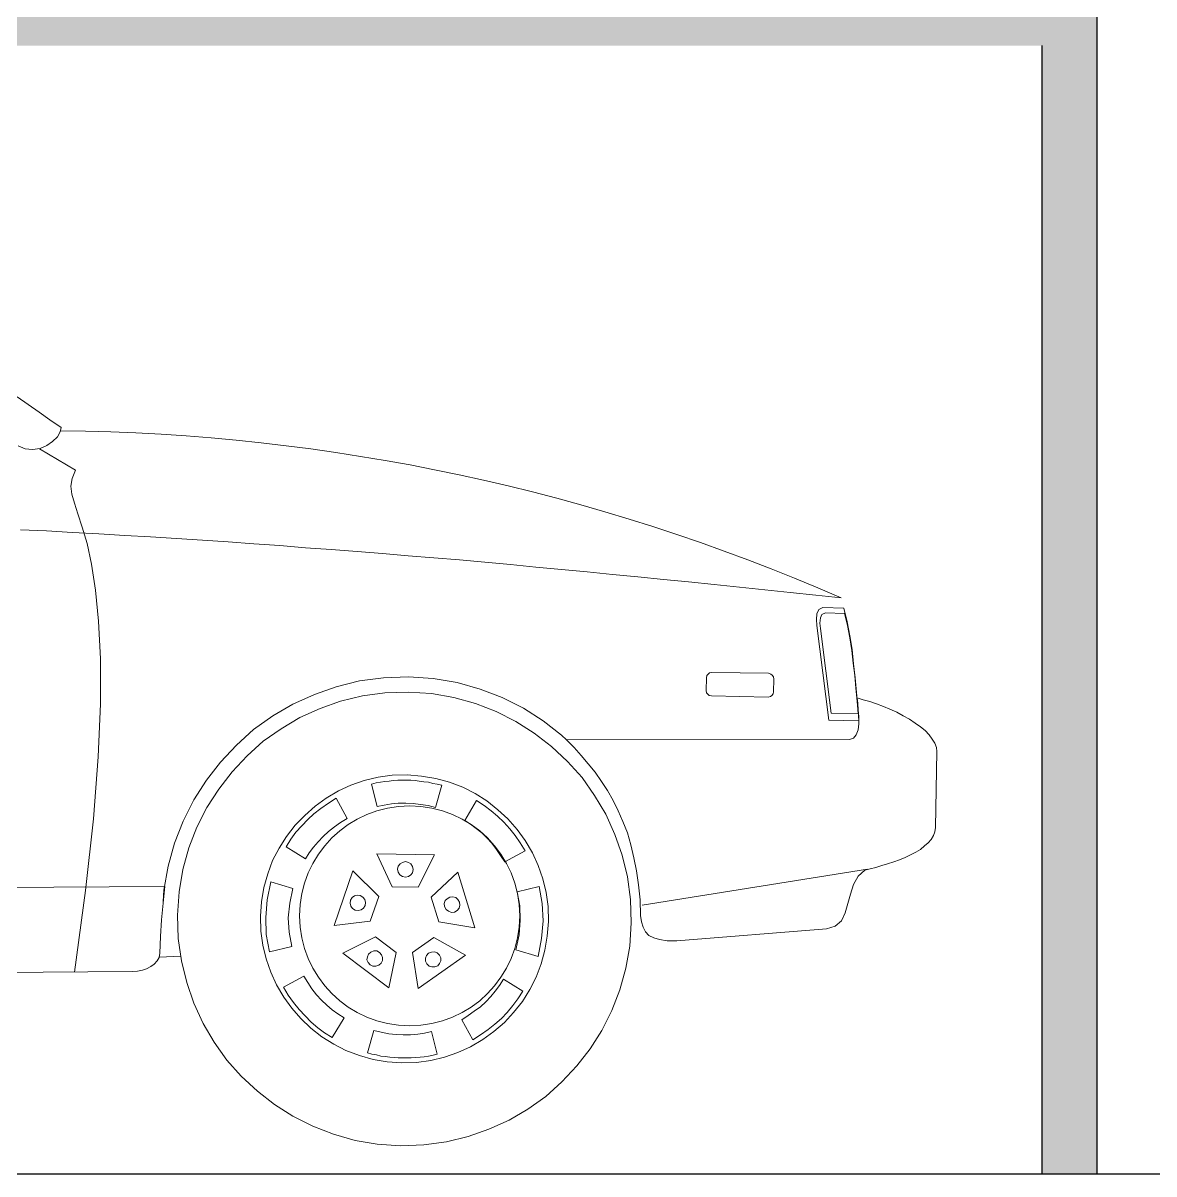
# Model space of a CAD drawing. Header units: metres. Extents: x 29392 to 32022, y 3934 to 33962.
# Drawn here: x 29701.293 to 29703.351, y 4058.189 to 4060.283 of the extents above; entities that cross this region are included whole.
import ezdxf

# ---------------------------------------------------------------- set-up
doc = ezdxf.new("R2010")
doc.units = ezdxf.units.M
doc.layers.add('finiture', color=7, linetype='Continuous', lineweight=20)

msp = doc.modelspace()

# ---------------------------------------------------------------- hatches: boundary and pattern name
at = {"transparency": 16777216}
h = msp.add_hatch(color=256, dxfattribs=at)
h.dxf.hatch_style = 1
h.paths.add_polyline_path([(29703.2467, 4062.2957), (29703.1467, 4062.2957), (29703.1467, 4060.3423), (29697.8355, 4060.3423), (29697.363, 4060.2423), (29703.1467, 4060.2423), (29703.1467, 4058.1888), (29703.2467, 4058.1888)])

# ---------------------------------------------------------------- linework, layer by layer
for p, q in [((29703.2467, 4062.2957), (29703.2467, 4058.1888)), ((29703.2467, 4062.2957), (29703.2467, 4058.1888)), ((29703.1467, 4060.2423), (29703.1467, 4058.1888)), ((29696.9638, 4058.1888), (29704.9496, 4058.1888))]:
    msp.add_line(p, q, dxfattribs=at)
at = {"layer": 'finiture', "transparency": 16777216}
for p, q in [((29701.2824, 4059.603), (29701.3025, 4059.5892)), ((29701.3025, 4059.5892), (29701.3227, 4059.5753)), ((29701.3227, 4059.5753), (29701.3421, 4059.5613)), ((29701.3421, 4059.5613), (29701.3623, 4059.5474)), ((29701.3623, 4059.5474), (29701.3609, 4059.5391)), ((29701.3561, 4059.5301), (29701.347, 4059.5217)), ((29701.3609, 4059.5391), (29701.3561, 4059.5301)), ((29701.297, 4059.5085), (29701.2845, 4059.5141)), ((29701.3102, 4059.5071), (29701.297, 4059.5085)), ((29701.3241, 4059.5092), (29701.3102, 4059.5071)), ((29701.3234, 4059.5085), (29701.3887, 4059.4696)), ((29701.3366, 4059.5148), (29701.3241, 4059.5092)), ((29701.347, 4059.5217), (29701.3366, 4059.5148)), ((29701.3887, 4059.4696), (29701.3825, 4059.4543)), ((29701.3825, 4059.4543), (29701.3804, 4059.4404)), ((29701.3804, 4059.4404), (29701.3818, 4059.4258)), ((29701.3818, 4059.4258), (29701.3866, 4059.4098)), ((29701.3866, 4059.4098), (29701.3929, 4059.3904)), ((29701.3929, 4059.3904), (29701.4005, 4059.3661)), ((29701.2886, 4059.3612), (29701.3359, 4059.3591)), ((29701.3359, 4059.3591), (29701.3832, 4059.3563)), ((29701.4005, 4059.3661), (29701.4096, 4059.3362)), ((29701.3832, 4059.3563), (29701.4311, 4059.3536)), ((29701.4311, 4059.3536), (29701.4784, 4059.3508)), ((29701.4784, 4059.3508), (29701.5249, 4059.348)), ((29701.5249, 4059.348), (29701.5722, 4059.3452)), ((29701.5722, 4059.3452), (29701.6195, 4059.3424)), ((29701.6195, 4059.3424), (29701.6667, 4059.339)), ((29701.6667, 4059.339), (29701.7133, 4059.3355)), ((29701.4096, 4059.3362), (29701.4179, 4059.2986)), ((29701.7133, 4059.3355), (29701.7605, 4059.3327)), ((29701.7605, 4059.3327), (29701.8071, 4059.3285)), ((29701.8071, 4059.3285), (29701.8537, 4059.3251)), ((29701.8537, 4059.3251), (29701.9009, 4059.3216)), ((29701.9009, 4059.3216), (29701.9475, 4059.3181)), ((29701.9475, 4059.3181), (29701.994, 4059.314)), ((29701.4179, 4059.2986), (29701.4249, 4059.2514)), ((29701.994, 4059.314), (29702.0406, 4059.3098)), ((29702.0406, 4059.3098), (29702.0872, 4059.3063)), ((29702.0872, 4059.3063), (29702.1337, 4059.3021)), ((29702.1337, 4059.3021), (29702.1803, 4059.298)), ((29702.1803, 4059.298), (29702.2262, 4059.2931)), ((29702.2262, 4059.2931), (29702.2727, 4059.2889)), ((29702.2727, 4059.2889), (29702.3193, 4059.2847)), ((29702.3193, 4059.2847), (29702.3658, 4059.2799)), ((29702.3658, 4059.2799), (29702.4117, 4059.2757)), ((29702.4117, 4059.2757), (29702.4583, 4059.2709)), ((29702.4583, 4059.2709), (29702.5042, 4059.2667)), ((29702.5042, 4059.2667), (29702.5507, 4059.2618)), ((29702.5507, 4059.2618), (29702.5966, 4059.257)), ((29702.5966, 4059.257), (29702.6431, 4059.2521)), ((29701.4249, 4059.2514), (29701.4304, 4059.1951)), ((29702.6431, 4059.2521), (29702.689, 4059.2472)), ((29702.689, 4059.2472), (29702.7356, 4059.2424)), ((29702.7356, 4059.2424), (29702.7815, 4059.2375)), ((29702.7411, 4059.216), (29702.7377, 4059.2083)), ((29702.7481, 4059.2194), (29702.7411, 4059.216)), ((29702.7863, 4059.2187), (29702.7481, 4059.2194)), ((29702.7926, 4059.1937), (29702.7863, 4059.2187)), ((29701.4304, 4059.1951), (29701.4339, 4059.1263)), ((29702.7377, 4059.2083), (29702.737, 4059.1979)), ((29702.737, 4059.1979), (29702.7377, 4059.1867)), ((29702.7439, 4059.2007), (29702.7432, 4059.1909)), ((29702.7432, 4059.1909), (29702.7439, 4059.1812)), ((29702.7467, 4059.2069), (29702.7439, 4059.2007)), ((29702.753, 4059.2097), (29702.7467, 4059.2069)), ((29702.7877, 4059.209), (29702.753, 4059.2097)), ((29702.7933, 4059.1867), (29702.7877, 4059.209)), ((29702.7974, 4059.168), (29702.7926, 4059.1937)), ((29702.7377, 4059.1867), (29702.7592, 4059.0144)), ((29702.7439, 4059.1812), (29702.7634, 4059.0276)), ((29702.7974, 4059.1645), (29702.7933, 4059.1867)), ((29702.8016, 4059.143), (29702.7974, 4059.168)), ((29702.8009, 4059.1416), (29702.7974, 4059.1645)), ((29702.8037, 4059.1186), (29702.8009, 4059.1416)), ((29702.8044, 4059.1173), (29702.8016, 4059.143)), ((29701.4339, 4059.1263), (29701.4339, 4059.0443)), ((29702.8065, 4059.0957), (29702.8037, 4059.1186)), ((29702.8072, 4059.0915), (29702.8044, 4059.1173)), ((29701.8631, 4059.0756), (29701.9055, 4059.086)), ((29701.9055, 4059.086), (29701.9493, 4059.092)), ((29701.9493, 4059.092), (29701.9945, 4059.0935)), ((29701.9945, 4059.0935), (29702.0397, 4059.0905)), ((29702.0397, 4059.0905), (29702.0828, 4059.0831)), ((29702.5361, 4059.0686), (29702.5368, 4059.0915)), ((29702.5368, 4059.0915), (29702.5375, 4059.0957)), ((29702.5375, 4059.0957), (29702.5396, 4059.0985)), ((29702.5396, 4059.0985), (29702.5424, 4059.1006)), ((29702.5424, 4059.1006), (29702.5465, 4059.1013)), ((29702.5465, 4059.1013), (29702.6494, 4059.0999)), ((29702.6494, 4059.0999), (29702.6536, 4059.0985)), ((29702.6536, 4059.0985), (29702.6564, 4059.0964)), ((29702.6564, 4059.0964), (29702.6584, 4059.0936)), ((29702.6584, 4059.0936), (29702.6591, 4059.0895)), ((29702.6591, 4059.0895), (29702.6584, 4059.0665)), ((29702.8086, 4059.0728), (29702.8065, 4059.0957)), ((29702.8099, 4059.0652), (29702.8072, 4059.0915)), ((29701.8232, 4059.0616), (29701.8631, 4059.0756)), ((29701.9106, 4059.0589), (29701.9516, 4059.0644)), ((29701.9516, 4059.0644), (29701.994, 4059.0658)), ((29701.994, 4059.0658), (29702.0364, 4059.063)), ((29702.0828, 4059.0831), (29702.1251, 4059.0712)), ((29702.1251, 4059.0712), (29702.1651, 4059.0557)), ((29702.5368, 4059.0644), (29702.5361, 4059.0686)), ((29702.5389, 4059.0617), (29702.5368, 4059.0644)), ((29702.6584, 4059.0665), (29702.6578, 4059.0624)), ((29702.8106, 4059.0492), (29702.8086, 4059.0728)), ((29702.812, 4059.0394), (29702.8099, 4059.0652)), ((29701.4339, 4059.0443), (29701.4297, 4058.9477)), ((29701.7476, 4059.0223), (29701.7839, 4059.0438)), ((29701.7839, 4059.0438), (29701.8232, 4059.0616)), ((29701.8335, 4059.036), (29701.871, 4059.0492)), ((29701.871, 4059.0492), (29701.9106, 4059.0589)), ((29702.0364, 4059.063), (29702.0767, 4059.0561)), ((29702.0767, 4059.0561), (29702.1164, 4059.045)), ((29702.1164, 4059.045), (29702.1539, 4059.0304)), ((29702.1651, 4059.0557), (29702.2037, 4059.0363)), ((29702.5417, 4059.0596), (29702.5389, 4059.0617)), ((29702.5459, 4059.0589), (29702.5417, 4059.0596)), ((29702.6487, 4059.0568), (29702.5459, 4059.0589)), ((29702.6529, 4059.0575), (29702.6487, 4059.0568)), ((29702.6556, 4059.0596), (29702.6529, 4059.0575)), ((29702.6578, 4059.0624), (29702.6556, 4059.0596)), ((29702.8106, 4059.0554), (29702.8217, 4059.0519)), ((29702.812, 4059.045), (29702.8106, 4059.0554)), ((29702.8127, 4059.0262), (29702.8106, 4059.0492)), ((29702.8127, 4059.0332), (29702.812, 4059.045)), ((29702.8217, 4059.0519), (29702.8336, 4059.0485)), ((29702.8336, 4059.0485), (29702.8461, 4059.0443)), ((29702.8461, 4059.0443), (29702.8586, 4059.0394)), ((29701.7967, 4059.0193), (29701.8335, 4059.036)), ((29702.1539, 4059.0304), (29702.19, 4059.0123)), ((29702.2037, 4059.0363), (29702.2394, 4059.0133)), ((29702.7634, 4059.0276), (29702.8127, 4059.0262)), ((29702.8141, 4059.0137), (29702.812, 4059.0394)), ((29702.8141, 4059.0207), (29702.8127, 4059.0332)), ((29702.8586, 4059.0394), (29702.8704, 4059.0346)), ((29702.8704, 4059.0346), (29702.8829, 4059.029)), ((29702.8829, 4059.029), (29702.8947, 4059.0228)), ((29702.8947, 4059.0228), (29702.9058, 4059.0165)), ((29701.7127, 4058.9978), (29701.7476, 4059.0223)), ((29701.7626, 4058.9991), (29701.7967, 4059.0193)), ((29702.19, 4059.0123), (29702.2234, 4058.9908)), ((29702.2394, 4059.0133), (29702.2726, 4058.9875)), ((29702.7592, 4059.0144), (29702.8141, 4059.0137)), ((29702.8127, 4058.997), (29702.8141, 4059.0082)), ((29702.8141, 4059.0082), (29702.8141, 4059.0207)), ((29702.9058, 4059.0165), (29702.9163, 4059.0095)), ((29702.9163, 4059.0095), (29702.926, 4059.0026)), ((29702.926, 4059.0026), (29702.9343, 4058.9957)), ((29701.6814, 4058.9694), (29701.7127, 4058.9978)), ((29701.7299, 4058.9762), (29701.7626, 4058.9991)), ((29702.2234, 4058.9908), (29702.2547, 4058.9665)), ((29702.2726, 4058.9875), (29702.2818, 4058.979)), ((29702.7967, 4058.9797), (29702.8044, 4058.9818)), ((29702.8044, 4058.9818), (29702.8092, 4058.988)), ((29702.8092, 4058.988), (29702.8127, 4058.997)), ((29702.9343, 4058.9957), (29702.942, 4058.988)), ((29702.942, 4058.988), (29702.9476, 4058.9804)), ((29701.6526, 4058.9385), (29701.6814, 4058.9694)), ((29701.7008, 4058.9498), (29701.7299, 4058.9762)), ((29702.2547, 4058.9665), (29702.2838, 4058.9394)), ((29702.2818, 4058.979), (29702.7967, 4058.9797)), ((29702.2957, 4058.9651), (29702.2818, 4058.979)), ((29702.3089, 4058.9505), (29702.2957, 4058.9651)), ((29702.9476, 4058.9804), (29702.9524, 4058.9727)), ((29702.9524, 4058.9727), (29702.9552, 4058.9651)), ((29702.9552, 4058.9651), (29702.9559, 4058.9574)), ((29701.4297, 4058.9477), (29701.4214, 4058.8351)), ((29701.6737, 4058.9206), (29701.7008, 4058.9498)), ((29702.2838, 4058.9394), (29702.3103, 4058.9102)), ((29702.3214, 4058.9352), (29702.3089, 4058.9505)), ((29702.9559, 4058.9574), (29702.9531, 4058.8191)), ((29701.6268, 4058.9053), (29701.6526, 4058.9385)), ((29701.6493, 4058.8893), (29701.6737, 4058.9206)), ((29702.3339, 4058.9199), (29702.3214, 4058.9352)), ((29702.3457, 4058.9032), (29702.3339, 4058.9199)), ((29701.6038, 4058.8697), (29701.6268, 4058.9053)), ((29701.8898, 4058.8963), (29701.9141, 4058.9046)), ((29701.9141, 4058.9046), (29701.9391, 4058.9109)), ((29701.9273, 4058.8983), (29701.9357, 4058.9004)), ((29701.9378, 4058.8573), (29701.9273, 4058.8983)), ((29701.9357, 4058.9004), (29701.9433, 4058.9018)), ((29701.9391, 4058.9109), (29701.9649, 4058.9143)), ((29701.9433, 4058.9018), (29701.9516, 4058.9032)), ((29701.9516, 4058.9032), (29701.9593, 4058.9039)), ((29701.9593, 4058.9039), (29701.9669, 4058.9046)), ((29701.9649, 4058.9143), (29701.992, 4058.915)), ((29701.9669, 4058.9046), (29701.9753, 4058.9053)), ((29701.9753, 4058.9053), (29701.9829, 4058.9053)), ((29701.9829, 4058.9053), (29701.9906, 4058.9053)), ((29701.9906, 4058.9053), (29701.9989, 4058.9053)), ((29701.992, 4058.915), (29702.0184, 4058.9129)), ((29701.9989, 4058.9053), (29702.0065, 4058.9046)), ((29702.0065, 4058.9046), (29702.0142, 4058.9039)), ((29702.0142, 4058.9039), (29702.0225, 4058.9025)), ((29702.0184, 4058.9129), (29702.0441, 4058.9088)), ((29702.0225, 4058.9025), (29702.0309, 4058.9018)), ((29702.0309, 4058.9018), (29702.0385, 4058.8997)), ((29702.0385, 4058.8997), (29702.0469, 4058.8983)), ((29702.0441, 4058.9088), (29702.0691, 4058.9018)), ((29702.0469, 4058.8983), (29702.0552, 4058.8963)), ((29702.0691, 4058.9018), (29702.0934, 4058.8928)), ((29702.3103, 4058.9102), (29702.3332, 4058.8775)), ((29702.3568, 4058.8865), (29702.3457, 4058.9032)), ((29701.6278, 4058.8559), (29701.6493, 4058.8893)), ((29701.8446, 4058.8726), (29701.8669, 4058.8858)), ((29701.8669, 4058.8858), (29701.8898, 4058.8963)), ((29702.0552, 4058.8963), (29702.0434, 4058.8559)), ((29702.0934, 4058.8928), (29702.1157, 4058.881)), ((29702.1157, 4058.881), (29702.1372, 4058.8678)), ((29702.3332, 4058.8775), (29702.3533, 4058.8434)), ((29702.3666, 4058.8685), (29702.3568, 4058.8865)), ((29701.5845, 4058.831), (29701.6038, 4058.8697)), ((29701.6097, 4058.8198), (29701.6278, 4058.8559)), ((29701.8057, 4058.8414), (29701.8245, 4058.8581)), ((29701.8245, 4058.8581), (29701.8446, 4058.8726)), ((29701.8349, 4058.8539), (29701.8488, 4058.8636)), ((29701.8488, 4058.8636), (29701.8627, 4058.8726)), ((29701.8627, 4058.8726), (29701.8828, 4058.8358)), ((29701.9503, 4058.8601), (29701.9378, 4058.8573)), ((29701.9635, 4058.8622), (29701.9503, 4058.8601)), ((29701.976, 4058.8636), (29701.9635, 4058.8622)), ((29701.9899, 4058.8636), (29701.976, 4058.8636)), ((29702.0031, 4058.8629), (29701.9899, 4058.8636)), ((29702.0163, 4058.8615), (29702.0031, 4058.8629)), ((29702.0302, 4058.8594), (29702.0163, 4058.8615)), ((29702.0434, 4058.8559), (29702.0302, 4058.8594)), ((29702.0969, 4058.8323), (29702.1184, 4058.8685)), ((29702.1184, 4058.8685), (29702.1324, 4058.8594)), ((29702.1324, 4058.8594), (29702.1448, 4058.8497)), ((29702.1372, 4058.8678), (29702.1573, 4058.8518)), ((29702.3763, 4058.8497), (29702.3666, 4058.8685)), ((29701.4214, 4058.8351), (29701.4068, 4058.7045)), ((29701.7883, 4058.8233), (29701.8057, 4058.8414)), ((29701.8113, 4058.8337), (29701.8224, 4058.8441)), ((29701.8224, 4058.8441), (29701.8349, 4058.8539)), ((29701.8828, 4058.8358), (29701.871, 4058.8282)), ((29702.1448, 4058.8497), (29702.1567, 4058.84)), ((29702.1567, 4058.84), (29702.1678, 4058.8288)), ((29702.1573, 4058.8518), (29702.1754, 4058.8351)), ((29702.1754, 4058.8351), (29702.1921, 4058.8157)), ((29702.3533, 4058.8434), (29702.37, 4058.8066)), ((29702.3846, 4058.8302), (29702.3763, 4058.8497)), ((29701.5689, 4058.791), (29701.5845, 4058.831)), ((29701.5951, 4058.7823), (29701.6097, 4058.8198)), ((29701.7723, 4058.8031), (29701.7883, 4058.8233)), ((29701.7897, 4058.8108), (29701.8002, 4058.8226)), ((29701.8002, 4058.8226), (29701.8113, 4058.8337)), ((29701.8599, 4058.8205), (29701.8488, 4058.8122)), ((29701.871, 4058.8282), (29701.8599, 4058.8205)), ((29702.1073, 4058.8254), (29702.0969, 4058.8323)), ((29702.1177, 4058.8177), (29702.1073, 4058.8254)), ((29702.1282, 4058.8094), (29702.1177, 4058.8177)), ((29702.1678, 4058.8288), (29702.1789, 4058.817)), ((29702.1789, 4058.817), (29702.1886, 4058.8045)), ((29702.1921, 4058.8157), (29702.2067, 4058.7955)), ((29702.3929, 4058.8094), (29702.3846, 4058.8302)), ((29702.9531, 4058.8191), (29702.9524, 4058.8115)), ((29701.7591, 4058.7816), (29701.7723, 4058.8031)), ((29701.7717, 4058.7844), (29701.7807, 4058.7983)), ((29701.7807, 4058.7983), (29701.7897, 4058.8108)), ((29701.83, 4058.7934), (29701.8217, 4058.7837)), ((29701.8391, 4058.8031), (29701.83, 4058.7934)), ((29701.8488, 4058.8122), (29701.8391, 4058.8031)), ((29702.1372, 4058.8004), (29702.1282, 4058.8094)), ((29702.1462, 4058.7906), (29702.1372, 4058.8004)), ((29702.1886, 4058.8045), (29702.1977, 4058.7913)), ((29702.2067, 4058.7955), (29702.2199, 4058.7733)), ((29702.37, 4058.8066), (29702.3832, 4058.7691)), ((29702.3992, 4058.7878), (29702.3929, 4058.8094)), ((29702.9454, 4058.7976), (29702.9399, 4058.7913)), ((29702.9496, 4058.8045), (29702.9454, 4058.7976)), ((29702.9524, 4058.8115), (29702.9496, 4058.8045)), ((29701.557, 4058.7488), (29701.5689, 4058.791)), ((29701.584, 4058.7427), (29701.5951, 4058.7823)), ((29701.7473, 4058.7593), (29701.7591, 4058.7816)), ((29701.8071, 4058.7621), (29701.7717, 4058.7844)), ((29701.814, 4058.7733), (29701.8071, 4058.7621)), ((29701.8217, 4058.7837), (29701.814, 4058.7733)), ((29702.042, 4058.7698), (29701.937, 4058.7712)), ((29701.937, 4058.7712), (29701.9649, 4058.7114)), ((29702.1546, 4058.7795), (29702.1462, 4058.7906)), ((29702.1622, 4058.7684), (29702.1546, 4058.7795)), ((29702.2067, 4058.7767), (29702.1699, 4058.7566)), ((29702.1977, 4058.7913), (29702.2067, 4058.7767)), ((29702.2199, 4058.7733), (29702.2303, 4058.7503)), ((29702.4048, 4058.7642), (29702.3992, 4058.7878)), ((29702.9177, 4058.7746), (29702.9079, 4058.7698)), ((29702.926, 4058.7795), (29702.9177, 4058.7746)), ((29702.9336, 4058.7858), (29702.926, 4058.7795)), ((29702.9399, 4058.7913), (29702.9336, 4058.7858)), ((29701.7383, 4058.735), (29701.7473, 4058.7593)), ((29701.976, 4058.7489), (29701.9794, 4058.7531)), ((29701.9794, 4058.7531), (29701.9836, 4058.7559)), ((29701.9836, 4058.7559), (29701.9892, 4058.7573)), ((29701.9892, 4058.7573), (29701.9947, 4058.7559)), ((29701.9947, 4058.7559), (29701.9989, 4058.7531)), ((29701.9989, 4058.7531), (29702.0017, 4058.7482)), ((29702.0121, 4058.7107), (29702.042, 4058.7698)), ((29702.1699, 4058.7566), (29702.1622, 4058.7684)), ((29702.2303, 4058.7503), (29702.2387, 4058.726)), ((29702.3832, 4058.7691), (29702.3929, 4058.7295)), ((29702.4096, 4058.7406), (29702.4048, 4058.7642)), ((29702.8558, 4058.7503), (29702.8447, 4058.7468)), ((29702.8662, 4058.7531), (29702.8558, 4058.7503)), ((29702.8773, 4058.7566), (29702.8662, 4058.7531)), ((29702.8878, 4058.7607), (29702.8773, 4058.7566)), ((29702.8982, 4058.7649), (29702.8878, 4058.7607)), ((29702.9079, 4058.7698), (29702.8982, 4058.7649)), ((29701.5496, 4058.7056), (29701.557, 4058.7488)), ((29701.5771, 4058.7024), (29701.584, 4058.7427)), ((29701.7313, 4058.71), (29701.7383, 4058.735)), ((29701.8933, 4058.7406), (29701.8592, 4058.6412)), ((29701.9405, 4058.694), (29701.8933, 4058.7406)), ((29701.9746, 4058.7434), (29701.976, 4058.7489)), ((29701.976, 4058.7378), (29701.9746, 4058.7434)), ((29701.9788, 4058.733), (29701.976, 4058.7378)), ((29701.9836, 4058.7302), (29701.9788, 4058.733)), ((29701.9892, 4058.7288), (29701.9836, 4058.7302)), ((29701.9947, 4058.7302), (29701.9892, 4058.7288)), ((29701.9989, 4058.733), (29701.9947, 4058.7302)), ((29702.0017, 4058.7371), (29701.9989, 4058.733)), ((29702.0017, 4058.7482), (29702.0031, 4058.7427)), ((29702.0031, 4058.7427), (29702.0017, 4058.7371)), ((29702.0844, 4058.7378), (29702.0357, 4058.6926)), ((29702.115, 4058.637), (29702.0844, 4058.7378)), ((29702.3929, 4058.7295), (29702.3985, 4058.6885)), ((29702.4131, 4058.7149), (29702.4096, 4058.7406)), ((29702.8294, 4058.7434), (29702.4194, 4058.678)), ((29702.8127, 4058.7309), (29702.8044, 4058.7156)), ((29702.8245, 4058.742), (29702.8127, 4058.7309)), ((29702.8343, 4058.7441), (29702.8245, 4058.742)), ((29702.8447, 4058.7468), (29702.8343, 4058.7441)), ((29699.5102, 4058.6975), (29701.5513, 4058.7121)), ((29701.5513, 4058.7121), (29701.5479, 4058.6815)), ((29701.7272, 4058.6843), (29701.7313, 4058.71)), ((29701.7376, 4058.6878), (29701.7438, 4058.7204)), ((29701.7438, 4058.7204), (29701.7842, 4058.7086)), ((29701.7842, 4058.7086), (29701.7786, 4058.6815)), ((29701.9649, 4058.7114), (29702.0121, 4058.7107)), ((29702.1921, 4058.7024), (29702.2324, 4058.7121)), ((29702.2324, 4058.7121), (29702.238, 4058.6808)), ((29702.2387, 4058.726), (29702.2449, 4058.701)), ((29702.4159, 4058.6878), (29702.4131, 4058.7149)), ((29702.8044, 4058.7156), (29702.7988, 4058.6982)), ((29701.4068, 4058.7045), (29701.3866, 4058.5558)), ((29701.5482, 4058.6846), (29701.5496, 4058.7056)), ((29701.5743, 4058.66), (29701.5771, 4058.7024)), ((29701.7348, 4058.6558), (29701.7376, 4058.6878)), ((29701.8891, 4058.6871), (29701.8919, 4058.692)), ((29701.8919, 4058.692), (29701.896, 4058.6947)), ((29701.896, 4058.6947), (29701.9009, 4058.6961)), ((29701.9009, 4058.6961), (29701.9065, 4058.6954)), ((29701.9065, 4058.6954), (29701.9113, 4058.6926)), ((29701.9113, 4058.6926), (29701.9148, 4058.6885)), ((29701.9148, 4058.6885), (29701.9162, 4058.6829)), ((29701.9245, 4058.6489), (29701.9405, 4058.694)), ((29702.0357, 4058.6926), (29702.0496, 4058.6475)), ((29702.0615, 4058.6864), (29702.0649, 4058.6898)), ((29702.0649, 4058.6898), (29702.0698, 4058.6926)), ((29702.0698, 4058.6926), (29702.0754, 4058.6933)), ((29702.0754, 4058.6933), (29702.0809, 4058.692)), ((29702.0809, 4058.692), (29702.0844, 4058.6885)), ((29702.0844, 4058.6885), (29702.0872, 4058.6836)), ((29702.197, 4058.6767), (29702.1921, 4058.7024)), ((29702.2449, 4058.701), (29702.2484, 4058.6753)), ((29702.3985, 4058.6885), (29702.3999, 4058.6461)), ((29702.4166, 4058.6593), (29702.4159, 4058.6878)), ((29702.7988, 4058.6982), (29702.794, 4058.6808)), ((29701.5479, 4058.6815), (29701.5451, 4058.6516)), ((29701.7251, 4058.6579), (29701.7272, 4058.6843)), ((29701.7786, 4058.6815), (29701.7758, 4058.6551)), ((29701.8884, 4058.6815), (29701.8891, 4058.6871)), ((29701.8898, 4058.676), (29701.8884, 4058.6815)), ((29701.8926, 4058.6718), (29701.8898, 4058.676)), ((29701.8974, 4058.669), (29701.8926, 4058.6718)), ((29701.903, 4058.6683), (29701.8974, 4058.669)), ((29701.9086, 4058.6697), (29701.903, 4058.6683)), ((29701.9127, 4058.6725), (29701.9086, 4058.6697)), ((29701.9155, 4058.6774), (29701.9127, 4058.6725)), ((29701.9162, 4058.6829), (29701.9155, 4058.6774)), ((29702.0594, 4058.6808), (29702.0615, 4058.6864)), ((29702.0601, 4058.6753), (29702.0594, 4058.6808)), ((29702.0629, 4058.6704), (29702.0601, 4058.6753)), ((29702.067, 4058.6669), (29702.0629, 4058.6704)), ((29702.0726, 4058.6649), (29702.067, 4058.6669)), ((29702.083, 4058.6683), (29702.0781, 4058.6655)), ((29702.0865, 4058.6725), (29702.083, 4058.6683)), ((29702.0879, 4058.678), (29702.0865, 4058.6725)), ((29702.0872, 4058.6836), (29702.0879, 4058.678)), ((29702.1977, 4058.6509), (29702.197, 4058.6767)), ((29702.238, 4058.6808), (29702.2394, 4058.6496)), ((29702.2484, 4058.6753), (29702.2491, 4058.6482)), ((29702.794, 4058.6808), (29702.7891, 4058.6641)), ((29701.5451, 4058.6516), (29701.543, 4058.6211)), ((29701.5757, 4058.6176), (29701.5743, 4058.66)), ((29701.7258, 4058.6308), (29701.7251, 4058.6579)), ((29701.7355, 4058.6245), (29701.7348, 4058.6558)), ((29701.7758, 4058.6551), (29701.7772, 4058.6287)), ((29701.8592, 4058.6412), (29701.9245, 4058.6489)), ((29702.0496, 4058.6475), (29702.115, 4058.637)), ((29702.0781, 4058.6655), (29702.0726, 4058.6649)), ((29702.1956, 4058.6238), (29702.1977, 4058.6509)), ((29702.2394, 4058.6496), (29702.2366, 4058.6176)), ((29702.2491, 4058.6482), (29702.247, 4058.6217)), ((29702.3999, 4058.6461), (29702.3971, 4058.6037)), ((29702.4187, 4058.6475), (29702.4166, 4058.6593)), ((29702.4214, 4058.6377), (29702.4187, 4058.6475)), ((29702.7821, 4058.6496), (29702.771, 4058.6398)), ((29702.7891, 4058.6641), (29702.7821, 4058.6496)), ((29701.7293, 4058.6051), (29701.7258, 4058.6308)), ((29701.7418, 4058.5933), (29701.7355, 4058.6245)), ((29701.7772, 4058.6287), (29701.7821, 4058.603)), ((29702.4256, 4058.6294), (29702.4214, 4058.6377)), ((29702.4319, 4058.6231), (29702.4256, 4058.6294)), ((29702.755, 4058.635), (29702.4826, 4058.6134)), ((29702.771, 4058.6398), (29702.755, 4058.635)), ((29701.543, 4058.6211), (29701.5423, 4058.5905)), ((29701.5812, 4058.5766), (29701.5757, 4058.6176)), ((29701.7355, 4058.5801), (29701.7293, 4058.6051)), ((29701.9343, 4058.6204), (29701.8752, 4058.5905)), ((29701.9718, 4058.5919), (29701.9343, 4058.6204)), ((29702.0406, 4058.619), (29702.0017, 4058.5919)), ((29702.0983, 4058.587), (29702.0406, 4058.619)), ((29702.19, 4058.5967), (29702.1956, 4058.6238)), ((29702.2366, 4058.6176), (29702.2303, 4058.5849)), ((29702.247, 4058.6217), (29702.2428, 4058.5961)), ((29702.3971, 4058.6037), (29702.3902, 4058.5634)), ((29702.4409, 4058.6183), (29702.4319, 4058.6231)), ((29702.4513, 4058.6155), (29702.4409, 4058.6183)), ((29702.4652, 4058.6134), (29702.4513, 4058.6155)), ((29702.4826, 4058.6134), (29702.4652, 4058.6134)), ((29701.5409, 4058.5829), (29701.5375, 4058.5766)), ((29701.5423, 4058.5905), (29701.5409, 4058.5829)), ((29701.541, 4058.5833), (29701.58, 4058.5855)), ((29701.7821, 4058.603), (29701.7418, 4058.5933)), ((29701.8752, 4058.5905), (29701.9586, 4058.5273)), ((29701.919, 4058.5787), (29701.9197, 4058.5842)), ((29701.9197, 4058.5842), (29701.9218, 4058.5891)), ((29701.9218, 4058.5891), (29701.9259, 4058.5926)), ((29701.9259, 4058.5926), (29701.9315, 4058.5947)), ((29701.9315, 4058.5947), (29701.937, 4058.5947)), ((29701.937, 4058.5947), (29701.9419, 4058.5919)), ((29701.9419, 4058.5919), (29701.9454, 4058.5877)), ((29701.9454, 4058.5877), (29701.9475, 4058.5829)), ((29701.9475, 4058.5829), (29701.9475, 4058.5773)), ((29701.9586, 4058.5273), (29701.9718, 4058.5919)), ((29702.0017, 4058.5919), (29702.0121, 4058.5266)), ((29702.0121, 4058.5266), (29702.0983, 4058.587)), ((29702.0253, 4058.5815), (29702.0274, 4058.5863)), ((29702.0274, 4058.5863), (29702.0309, 4058.5905)), ((29702.0309, 4058.5905), (29702.0364, 4058.5926)), ((29702.0364, 4058.5926), (29702.042, 4058.5933)), ((29702.042, 4058.5933), (29702.0469, 4058.5912)), ((29702.0469, 4058.5912), (29702.051, 4058.587)), ((29702.051, 4058.587), (29702.0531, 4058.5822)), ((29702.2303, 4058.5849), (29702.19, 4058.5967)), ((29702.2428, 4058.5961), (29702.2359, 4058.571)), ((29701.518, 4058.562), (29701.5103, 4058.5599)), ((29701.5256, 4058.5662), (29701.518, 4058.562)), ((29701.5319, 4058.5704), (29701.5256, 4058.5662)), ((29701.5375, 4058.5766), (29701.5319, 4058.5704)), ((29701.591, 4058.537), (29701.5812, 4058.5766)), ((29701.7438, 4058.5558), (29701.7355, 4058.5801)), ((29701.9211, 4058.5738), (29701.919, 4058.5787)), ((29701.9245, 4058.5696), (29701.9211, 4058.5738)), ((29701.9294, 4058.5669), (29701.9245, 4058.5696)), ((29701.935, 4058.5669), (29701.9294, 4058.5669)), ((29701.9405, 4058.569), (29701.935, 4058.5669)), ((29701.9447, 4058.5724), (29701.9405, 4058.569)), ((29701.9475, 4058.5773), (29701.9447, 4058.5724)), ((29702.0253, 4058.5759), (29702.0253, 4058.5815)), ((29702.0281, 4058.571), (29702.0253, 4058.5759)), ((29702.0323, 4058.5669), (29702.0281, 4058.571)), ((29702.0371, 4058.5655), (29702.0323, 4058.5669)), ((29702.0427, 4058.5655), (29702.0371, 4058.5655)), ((29702.0476, 4058.5676), (29702.0427, 4058.5655)), ((29702.051, 4058.5718), (29702.0476, 4058.5676)), ((29702.0531, 4058.5766), (29702.051, 4058.5718)), ((29702.0531, 4058.5822), (29702.0531, 4058.5766)), ((29702.2359, 4058.571), (29702.2268, 4058.5467)), ((29702.3902, 4058.5634), (29702.3791, 4058.5238)), ((29701.493, 4058.5571), (29699.3949, 4058.5412)), ((29701.5013, 4058.5578), (29701.493, 4058.5571)), ((29701.5103, 4058.5599), (29701.5013, 4058.5578)), ((29701.7543, 4058.5328), (29701.7438, 4058.5558)), ((29701.7668, 4058.5286), (29701.8043, 4058.5488)), ((29701.8043, 4058.5488), (29701.8113, 4058.537)), ((29702.1601, 4058.5321), (29702.1671, 4058.5433)), ((29702.1671, 4058.5433), (29702.2025, 4058.5217)), ((29702.2268, 4058.5467), (29702.215, 4058.5245)), ((29701.6042, 4058.4995), (29701.591, 4058.537)), ((29701.7675, 4058.5106), (29701.7543, 4058.5328)), ((29701.7758, 4058.5141), (29701.7668, 4058.5286)), ((29701.8113, 4058.537), (29701.8189, 4058.5259)), ((29701.8189, 4058.5259), (29701.8273, 4058.5148)), ((29702.1442, 4058.512), (29702.1525, 4058.5217)), ((29702.1525, 4058.5217), (29702.1601, 4058.5321)), ((29702.2025, 4058.5217), (29702.1935, 4058.5078)), ((29702.215, 4058.5245), (29702.2018, 4058.5029)), ((29702.3791, 4058.5238), (29702.3645, 4058.4863)), ((29701.6208, 4058.4626), (29701.6042, 4058.4995)), ((29701.7821, 4058.4904), (29701.7675, 4058.5106)), ((29701.7855, 4058.5009), (29701.7758, 4058.5141)), ((29701.7953, 4058.4883), (29701.7855, 4058.5009)), ((29701.8273, 4058.5148), (29701.8363, 4058.505)), ((29701.8363, 4058.505), (29701.846, 4058.496)), ((29702.1254, 4058.4932), (29702.1351, 4058.5023)), ((29702.1351, 4058.5023), (29702.1442, 4058.512)), ((29702.1935, 4058.5078), (29702.1845, 4058.4953)), ((29702.2018, 4058.5029), (29702.1858, 4058.4828)), ((29701.7988, 4058.4717), (29701.7821, 4058.4904)), ((29701.8064, 4058.4765), (29701.7953, 4058.4883)), ((29701.846, 4058.496), (29701.8557, 4058.4876)), ((29701.8557, 4058.4876), (29701.8662, 4058.48)), ((29701.8662, 4058.48), (29701.8773, 4058.473)), ((29702.1031, 4058.4772), (29702.1143, 4058.4849)), ((29702.1143, 4058.4849), (29702.1254, 4058.4932)), ((29702.174, 4058.4828), (29702.1636, 4058.4717)), ((29702.1858, 4058.4828), (29702.1692, 4058.4647)), ((29702.1845, 4058.4953), (29702.174, 4058.4828)), ((29702.3645, 4058.4863), (29702.3464, 4058.4501)), ((29701.641, 4058.4286), (29701.6208, 4058.4626)), ((29701.8168, 4058.4543), (29701.7988, 4058.4717)), ((29701.8175, 4058.4654), (29701.8064, 4058.4765)), ((29701.8293, 4058.455), (29701.8175, 4058.4654)), ((29701.8773, 4058.473), (29701.8557, 4058.4369)), ((29702.0913, 4058.4696), (29702.1031, 4058.4772)), ((29702.1115, 4058.4328), (29702.0913, 4058.4696)), ((29702.1518, 4058.4612), (29702.1393, 4058.4515)), ((29702.1692, 4058.4647), (29702.1497, 4058.448)), ((29702.1636, 4058.4717), (29702.1518, 4058.4612)), ((29701.837, 4058.4383), (29701.8168, 4058.4543)), ((29701.8418, 4058.4459), (29701.8293, 4058.455)), ((29701.8585, 4058.4251), (29701.837, 4058.4383)), ((29701.8557, 4058.4369), (29701.8418, 4058.4459)), ((29701.9197, 4058.4091), (29701.9315, 4058.4501)), ((29701.9315, 4058.4501), (29701.9447, 4058.4467)), ((29701.9447, 4058.4467), (29701.9586, 4058.4439)), ((29701.9586, 4058.4439), (29701.9718, 4058.4425)), ((29701.9718, 4058.4425), (29701.985, 4058.4418)), ((29701.985, 4058.4418), (29701.9982, 4058.4418)), ((29701.9982, 4058.4418), (29702.0114, 4058.4432)), ((29702.0114, 4058.4432), (29702.0239, 4058.4453)), ((29702.0239, 4058.4453), (29702.0364, 4058.448)), ((29702.0364, 4058.448), (29702.0469, 4058.407)), ((29702.1254, 4058.4418), (29702.1115, 4058.4328)), ((29702.1393, 4058.4515), (29702.1254, 4058.4418)), ((29702.1497, 4058.448), (29702.1296, 4058.4334)), ((29702.3464, 4058.4501), (29702.3248, 4058.4168)), ((29701.6639, 4058.3959), (29701.641, 4058.4286)), ((29701.8808, 4058.4133), (29701.8585, 4058.4251)), ((29702.1073, 4058.4202), (29702.0844, 4058.4098)), ((29702.1296, 4058.4334), (29702.1073, 4058.4202)), ((29702.3248, 4058.4168), (29702.3005, 4058.3855)), ((29701.6903, 4058.3667), (29701.6639, 4058.3959)), ((29701.9051, 4058.4043), (29701.8808, 4058.4133)), ((29701.9301, 4058.3973), (29701.9051, 4058.4043)), ((29701.928, 4058.407), (29701.9197, 4058.4091)), ((29701.9364, 4058.4057), (29701.928, 4058.407)), ((29701.9558, 4058.3931), (29701.9301, 4058.3973)), ((29701.944, 4058.4035), (29701.9364, 4058.4057)), ((29701.9523, 4058.4029), (29701.944, 4058.4035)), ((29701.9607, 4058.4015), (29701.9523, 4058.4029)), ((29701.9683, 4058.4008), (29701.9607, 4058.4015)), ((29701.976, 4058.4001), (29701.9683, 4058.4008)), ((29701.9843, 4058.4001), (29701.976, 4058.4001)), ((29701.992, 4058.4001), (29701.9843, 4058.4001)), ((29701.9996, 4058.4001), (29701.992, 4058.4001)), ((29702.0073, 4058.4008), (29701.9996, 4058.4001)), ((29702.0156, 4058.4015), (29702.0073, 4058.4008)), ((29702.035, 4058.3952), (29702.0093, 4058.3917)), ((29702.0232, 4058.4022), (29702.0156, 4058.4015)), ((29702.0309, 4058.4035), (29702.0232, 4058.4022)), ((29702.0392, 4058.4049), (29702.0309, 4058.4035)), ((29702.0601, 4058.4015), (29702.035, 4058.3952)), ((29702.0469, 4058.407), (29702.0392, 4058.4049)), ((29702.0844, 4058.4098), (29702.0601, 4058.4015)), ((29701.9822, 4058.391), (29701.9558, 4058.3931)), ((29702.0093, 4058.3917), (29701.9822, 4058.391)), ((29702.3005, 4058.3855), (29702.2734, 4058.3563)), ((29701.7195, 4058.3396), (29701.6903, 4058.3667)), ((29702.2734, 4058.3563), (29702.2442, 4058.3299)), ((29701.7508, 4058.3153), (29701.7195, 4058.3396)), ((29701.7842, 4058.2938), (29701.7508, 4058.3153)), ((29702.2442, 4058.3299), (29702.2116, 4058.3069)), ((29701.8203, 4058.2757), (29701.7842, 4058.2938)), ((29702.2116, 4058.3069), (29702.1775, 4058.2868)), ((29701.8578, 4058.2611), (29701.8203, 4058.2757)), ((29702.1407, 4058.2701), (29702.1031, 4058.2569)), ((29702.1775, 4058.2868), (29702.1407, 4058.2701)), ((29701.8974, 4058.25), (29701.8578, 4058.2611)), ((29701.9378, 4058.243), (29701.8974, 4058.25)), ((29702.1031, 4058.2569), (29702.0635, 4058.2472)), ((29701.9801, 4058.2402), (29701.9378, 4058.243)), ((29702.0225, 4058.2416), (29701.9801, 4058.2402)), ((29702.0635, 4058.2472), (29702.0225, 4058.2416))]:
    msp.add_line(p, q, dxfattribs=at)
msp.add_circle((29701.9967, 4058.6587), 0.2002, dxfattribs=at)
msp.add_arc((29701.3279, 4055.9123), 3.629, 66.3881, 89.4734, dxfattribs=at)

doc.saveas('drawing.dxf')
